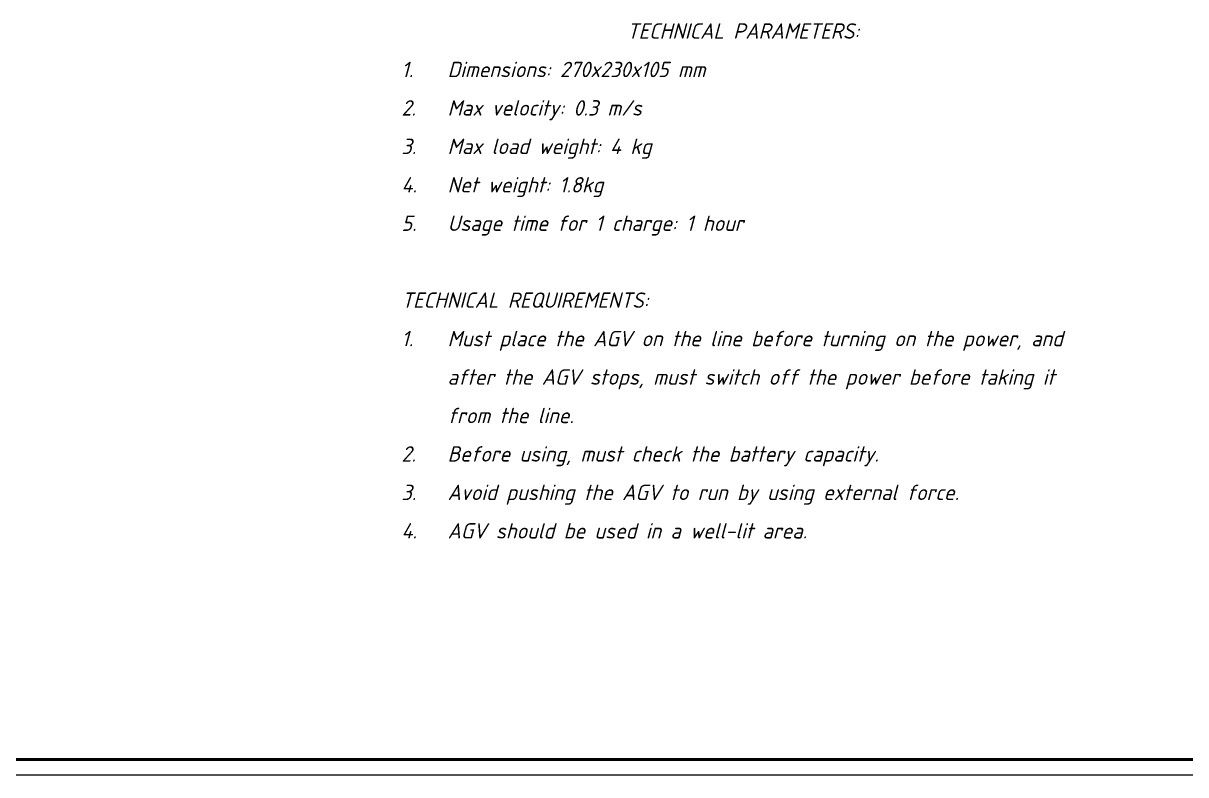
# Model space of a CAD drawing. Header units: inches. Extents: x -1846 to 3013, y 0 to 1997.
# Drawn here: x 590.6 to 968.8, y 0 to 244.4 of the extents above; entities that cross this region are included whole.
import ezdxf

# ---------------------------------------------------------------- set-up
doc = ezdxf.new("R2010")
doc.units = ezdxf.units.IN
doc.layers.get('0').update_dxf_attribs({"color": 2, "lineweight": 0})
doc.layers.add('A.Net Dam Co Ban', color=7, linetype='Continuous', lineweight=50)
doc.layers.add('Basic', color=7, linetype='Continuous', lineweight=50)
doc.styles.add('TCVN-7284-5', font='', dxfattribs={"height": 5})
doc.styles.get('TCVN-7284-5').set_extended_font_data('TCVN 7284', italic=True)

msp = doc.modelspace()

# ---------------------------------------------------------------- linework, layer by layer
msp.add_line((0, 0), (1189, 0))
at = {"layer": 'Basic'}
msp.add_line((1184, 5), (25, 5), dxfattribs=at)

# ---------------------------------------------------------------- texts
at = {"layer": 'A.Net Dam Co Ban', "insert": (713.68, 160.58), "char_height": 5, "width": 222.2413, "attachment_point": 4, "style": 'TCVN-7284-5'}
msp.add_mtext('\\pxsm1.5,qc;TECHNICAL PARAMETERS:\\P\\pi-3,l3,q*,t3;1.^IDimensions: 270x230x105 mm\\P2.^IMax velocity: 0.3 m/s\\P3.^IMax load weight: 4 kg\\P4.^INet weight: 1.8kg\\P5.^IUsage time for 1 charge: 1 hour{\\L\\P\\pi0,l0,tz;\\P\\pqc;}TECHNICAL REQUIREMENTS:\\P\\pi-3,l3,q*,t3;1.^IMust place the AGV on the line before turning on the power, and after the AGV stops, must switch off the power before taking it from the line.\\P2.^IBefore using, must check the battery capacity.\\P3.^IAvoid pushing the AGV to run by using external force.\\P4.^IAGV should be used in a well-lit area.', dxfattribs=at)

doc.saveas('drawing.dxf')
